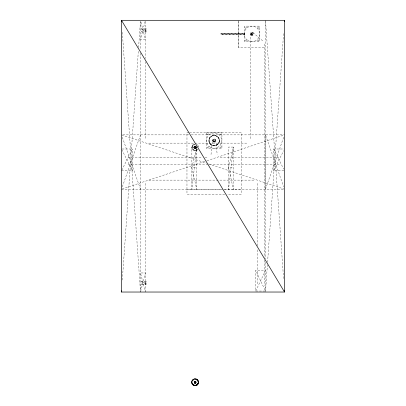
<?xml version="1.0" encoding="UTF-8"?>
<svg xmlns="http://www.w3.org/2000/svg" width="406" height="406" viewBox="0 0 406 406"><rect width="100%" height="100%" fill="white"/><g stroke="black" fill="none" stroke-linecap="round" stroke-linejoin="round"><path stroke-width="0.3" stroke-dasharray="2.03 1.52" d="M244.199 33.206L244.199 34.576M244.29 35.241L244.173 34.063L220.879 34.063L220.879 33.728L244.173 33.718L220.879 33.51L220.879 33.175L244.204 33.165L244.29 32.546M251.065 33.886C253.958 30.399 252.212 37.986 251.182 33.454M122.328 280.023L138.426 49.999M138.603 47.472L140.42 21.564M265.539 291.396L267.397 264.854M267.574 262.327L283.672 32.307M244.184 33.439L244.204 33.17M211.013 154.503L212.5 140.369M193.779 147.145L193.779 147.591M196.453 147.591L196.453 147.145M146.074 28.75L145.526 32.013L145.526 28.75L141.45 32.013L141.45 28.75L146.074 28.75L146.074 32.013L141.45 32.013M146.074 281.312L145.526 284.57L145.526 281.312L141.45 284.57L141.45 281.312L146.074 281.312L146.074 284.57L141.45 284.57M193.769 147.15L194.185 146.378M196.458 147.586L196.235 148.129M191.86 167.678L196.753 147.063L191.86 147.063L191.86 189.48L196.753 147.063L196.753 189.48L191.86 167.678L196.753 167.678M228.542 167.678L233.43 147.063L228.542 147.063L228.542 189.48L233.43 147.063L233.43 189.48L228.542 167.678L233.43 167.678M145.094 21.493L140.506 39.377L145.399 39.377L140.811 21.493M140.659 291.447L145.399 272.964L140.506 272.964L145.246 291.447M122.323 186.821L140.506 134.868M283.677 137.258L265.463 189.211L265.463 134.868L283.677 186.821M192.439 146.053L192.129 147.368L192.439 148.682M252.73 34.206L252.486 34.551M255.714 291.051L265.494 270.508L255.714 270.508L255.714 291.051L265.494 291.051L255.714 270.508M121.785 170.175L132.376 148.997L121.511 148.997M283.911 170.733L273.644 170.733L283.677 150.667M192.429 146.058L192.804 145.485M194.728 148.048L194.327 147.363L194.718 146.688L195.514 146.688L195.905 147.368L195.504 148.048L194.718 148.048A0.817 0.817 0 0 1 194.728 146.647A0.817 0.817 0 0 1 195.925 147.393A0.817 0.817 0 0 1 194.677 148.058M194.337 147.368L194.728 146.688M195.793 147.545L195.839 147.459A0.685 0.685 0 0 0 194.824 146.749A0.685 0.685 0 0 0 194.733 147.936A0.685 0.685 0 0 0 195.804 147.419M196.245 148.129L195.545 148.657M192.941 145.318L194.733 144.404M194.723 150.327L196.281 150.118L197.519 149.159A2.989 2.989 0 0 1 192.49 148.779A2.989 2.989 0 0 1 194.951 144.384L194.723 144.404M194.296 146.282L195.555 146.084M251.375 33.226L251.781 33.038M122.089 189.008L206.309 160.938M206.908 160.735L283.911 135.071M195.403 148.697L194.286 148.444L193.769 147.586M252.202 34.703L251.781 34.738M244.184 34.292L220.879 34.271L220.879 34.606L244.204 34.617M238.332 47.472L238.332 20.3L238.322 47.477L265.494 47.472M188.866 132.422L186.968 132.422L186.968 194.169L226.147 194.169M189.495 132.422L241.311 132.422L241.311 194.169L226.776 194.169M188.729 134.868L121.485 134.868L206.309 163.141M191.267 134.868L284.515 134.868M148.86 143.135L246.843 143.135M273.644 170.733L273.644 148.997L283.911 148.997M128.007 157.543L202.391 157.543M204.913 157.543L208.065 157.543M220.143 157.543L280.13 157.543M128.007 164.344L280.003 164.344M121.511 170.733L132.376 170.733L132.376 148.997M148.86 180.122L254.161 180.122M121.485 189.211L284.515 189.211M186.968 189.48L221.722 189.48M224.178 189.48L241.311 189.48M194.733 150.332L192.941 149.418M252.116 33.048L252.486 33.226M208.714 163.943L283.911 189.008M195.545 146.079L196.057 146.383M141.45 28.75L146.074 32.013M141.45 281.312L146.074 284.57M252.979 32.642L263.372 41.392M251.41 34.581A0.863 0.863 0 0 1 251.588 33.099A0.863 0.863 0 0 1 252.781 33.992A0.863 0.863 0 0 1 251.41 34.581L251.131 34.206M192.951 149.423L192.429 148.677M196.235 146.602L196.418 147.008M273.644 148.997L283.677 169.063M121.785 149.555L132.376 170.733M252.679 33.454L252.791 33.886M122.323 137.258L140.506 189.211M215.713 140.334L217.195 154.468M265.58 21.564L283.672 280.023M122.328 32.307L140.461 291.396M265.494 20.3L265.494 259.094M265.494 262.261L265.494 291.396M264.59 43.96L264.59 257.597M264.59 260.134L264.59 285.494M257.815 183.4L257.815 246.67M257.815 249.832L257.815 285.266M250.274 33.652L250.274 139.821M145.399 21.533L145.444 58.566M145.444 61.737L145.444 139.745M145.444 183.4L145.399 292.046M140.506 21.533L140.506 49.436M140.506 53.237L140.506 292.046M197.93 149.281A3.395 3.395 0 0 1 192.317 149.281A3.395 3.395 0 0 1 194.367 144.054M196.819 144.424A3.395 3.395 0 0 1 197.24 144.709M197.433 144.876A3.395 3.395 0 0 1 197.61 145.054M197.93 145.455A3.395 3.395 0 0 1 198.509 147.114M197.905 146.272A2.989 2.989 0 0 1 198.037 146.703M219.301 140.709C219.448 147.287 208.654 147.145 208.978 140.572C208.659 133.914 219.621 133.914 219.301 140.572C219.616 147.231 208.664 147.231 208.978 140.572C208.669 133.828 219.793 133.975 219.301 140.709M209.009 140.024C207.984 146.789 219.23 147.688 219.296 140.846C219.956 134.391 209.384 133.549 209.009 140.024M206.263 132.914L206.36 148.388L221.955 148.357L221.92 132.757L206.263 132.914M259.008 26.126L244.859 26.126A0.69 0.69 0 0 0 244.168 26.816L244.168 40.965A0.69 0.69 0 0 0 244.859 41.656L259.008 41.656A0.69 0.69 0 0 0 259.698 40.965L259.698 26.816A0.69 0.69 0 0 0 259.008 26.126M194.378 148.505A1.36 1.36 0 0 0 196.479 147.444A1.36 1.36 0 0 0 194.504 146.155A1.36 1.36 0 0 0 194.378 148.505M251.111 35.302A1.629 1.629 0 0 0 253.557 33.891A1.629 1.629 0 0 0 251.111 32.48A1.629 1.629 0 0 0 251.111 35.302M251.248 35.068A1.36 1.36 0 0 0 253.283 33.891A1.36 1.36 0 0 0 251.248 32.713A1.36 1.36 0 0 0 251.248 35.068M247.67 40.377A7.765 7.765 0 0 0 259.688 34.343A7.765 7.765 0 0 0 248.452 26.953A7.765 7.765 0 0 0 247.67 40.377M245.173 28.07A0.69 0.69 0 0 0 246.209 27.476A0.69 0.69 0 0 0 245.173 26.877A0.69 0.69 0 0 0 245.173 28.07M245.173 40.91A0.69 0.69 0 0 0 246.209 40.311A0.69 0.69 0 0 0 245.173 39.712A0.69 0.69 0 0 0 245.173 40.91M258.008 40.91A0.69 0.69 0 0 0 259.043 40.311A0.69 0.69 0 0 0 258.008 39.712A0.69 0.69 0 0 0 258.008 40.91M258.008 28.07A0.69 0.69 0 0 0 259.043 27.476A0.69 0.69 0 0 0 258.008 26.877A0.69 0.69 0 0 0 258.008 28.07M213.708 141.268A0.863 0.863 0 0 0 215.002 140.522A0.863 0.863 0 0 0 213.708 139.776A0.863 0.863 0 0 0 213.708 141.268M213.323 141.938A1.629 1.629 0 0 0 215.769 140.522A1.629 1.629 0 0 0 213.323 139.111A1.629 1.629 0 0 0 213.323 141.938M213.46 141.699A1.36 1.36 0 0 0 215.5 140.522A1.36 1.36 0 0 0 213.46 139.349A1.36 1.36 0 0 0 213.46 141.75A1.36 1.36 0 0 0 215.5 140.572A1.36 1.36 0 0 0 213.46 139.395A1.36 1.36 0 0 0 213.46 141.699M207.415 147.545A0.68 0.68 0 0 0 208.435 146.957A0.68 0.68 0 0 0 207.415 146.368A0.68 0.68 0 0 0 207.415 147.545M211.556 145.043A5.161 5.161 0 0 0 219.301 140.572A5.161 5.161 0 0 0 211.556 136.101A5.161 5.161 0 0 0 211.556 145.043M220.184 147.545A0.68 0.68 0 0 0 221.204 146.957A0.68 0.68 0 0 0 220.184 146.368A0.68 0.68 0 0 0 220.184 147.545M207.319 134.706A0.68 0.68 0 0 0 208.425 134.305A0.68 0.68 0 0 0 207.522 133.549A0.68 0.68 0 0 0 207.319 134.706M220.088 134.706A0.68 0.68 0 0 0 221.194 134.305A0.68 0.68 0 0 0 220.291 133.549A0.68 0.68 0 0 0 220.088 134.706M210.293 147.231A7.689 7.689 0 0 0 221.828 140.572A7.689 7.689 0 0 0 210.293 133.914A7.689 7.689 0 0 0 210.293 147.231M213.708 141.318A0.863 0.863 0 0 0 215.002 140.572A0.863 0.863 0 0 0 213.708 139.826A0.863 0.863 0 0 0 213.708 141.318"/><path stroke-width="0.61" d="M121.485 292.031L121.485 20.3L284.515 20.3L284.515 292.031L121.485 292.031L121.577 290.767M284.423 21.564L284.515 20.3M284.423 290.767L284.515 292.031L121.485 20.3L121.577 21.564M197.91 383.396A2.989 2.989 0 0 0 198.042 382.97A2.989 2.989 0 0 1 197.895 383.381M197.717 383.797A2.989 2.989 0 0 1 197.463 384.167A2.989 2.989 0 0 0 197.702 383.787M196.286 385.061A2.989 2.989 0 0 1 195.793 385.218A2.989 2.989 0 0 0 196.205 385.076M194.291 385.172A2.989 2.989 0 0 1 194.038 385.086M193.261 384.639A2.989 2.989 0 0 0 193.474 384.792A2.989 2.989 0 0 1 193.251 384.629M192.936 384.335A2.989 2.989 0 0 0 193.114 384.512A2.989 2.989 0 0 1 192.921 384.325M193.114 380.092A2.989 2.989 0 0 0 192.936 380.27A2.989 2.989 0 0 1 193.104 380.082M196.621 379.717A2.989 2.989 0 0 1 196.808 379.833M197.646 380.696A2.989 2.989 0 0 0 197.463 380.442A2.989 2.989 0 0 1 197.636 380.686M194.276 385.162A2.989 2.989 0 0 1 194.022 385.076M192.261 383.183A2.989 2.989 0 0 1 192.2 382.954M195.778 379.377A2.989 2.989 0 0 1 195.996 379.437M196.611 379.701A2.989 2.989 0 0 1 196.859 379.869M193.429 385.243A3.395 3.395 0 0 0 198.524 382.305A3.395 3.395 0 0 0 193.429 379.336A3.395 3.395 0 0 0 193.429 385.243M198.524 382.305A3.395 3.395 0 0 0 193.429 379.361A3.395 3.395 0 0 0 193.429 385.223A3.395 3.395 0 0 0 198.524 382.279M196.621 384.893A2.989 2.989 0 0 0 196.991 384.639A2.989 2.989 0 0 1 196.611 384.878M192.54 383.797A2.989 2.989 0 0 0 192.667 384.005A2.989 2.989 0 0 1 192.525 383.787M197.316 380.27A2.989 2.989 0 0 0 197.052 380.016A2.989 2.989 0 0 1 197.306 380.26M198.011 381.523A2.989 2.989 0 0 0 197.91 381.214A2.989 2.989 0 0 1 197.996 381.508M194.667 382.975A0.817 0.817 0 0 0 195.941 382.366A0.817 0.817 0 0 0 194.778 381.554A0.817 0.817 0 0 0 194.667 382.975A0.817 0.817 0 0 0 195.941 382.356A0.817 0.817 0 0 0 194.773 381.569A0.817 0.817 0 0 0 194.667 382.965M194.733 382.873A0.685 0.685 0 0 0 195.804 382.356A0.685 0.685 0 0 0 194.824 381.66A0.685 0.685 0 0 0 194.733 382.848A0.685 0.685 0 0 0 195.804 382.33A0.685 0.685 0 0 0 194.824 381.686A0.685 0.685 0 0 0 194.733 382.873"/></g></svg>
